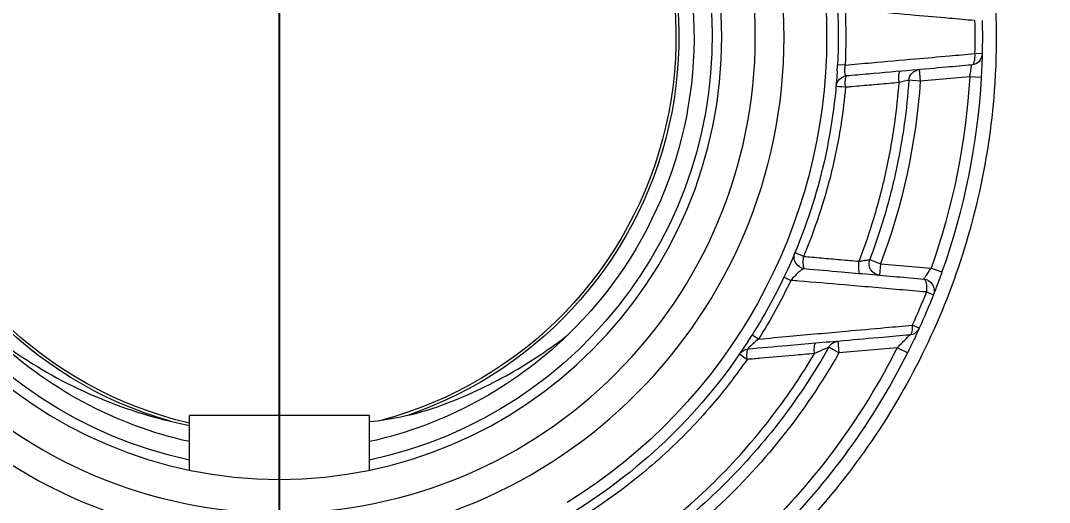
# Model space of a CAD drawing. Header units: millimetres. Extents: x -20146070 to 165023, y -3349561 to 35447.
# Drawn here: x 7148.8 to 7230.3, y -10946.9 to -10908.7 of the extents above; entities that cross this region are included whole.
import ezdxf
from ezdxf import colors
from ezdxf.entities.mleader import LeaderData, LeaderLine
from ezdxf.math import Vec2, Vec3

# ---------------------------------------------------------------- set-up
doc = ezdxf.new("R2010")
doc.units = ezdxf.units.MM
doc.header["$LTSCALE"] = 50
doc.linetypes.add('CONTINOUS', pattern=[0])
for name, color, linetype in [('ASPL- FM200-DEVICES', 8, 'Continuous'), ('M-_FM200 PIPE', 1, 'Continuous'), ('M_FIREALAM-_E-', 10, 'Continuous'), ('M_FM 200 Cylinder', 1, 'Continuous')]:
    doc.layers.add(name, color=color, linetype=linetype)
doc.styles.add('RomanS', font='romans__.ttf', dxfattribs={"width": 0.75, "height": 40})

# ---------------------------------------------------------------- blocks, each defined once
blk = doc.blocks.new('180')
at = {"layer": 'ASPL- FM200-DEVICES', "color": 1, "lineweight": 5}
for p, q in [((-38716.47, -130293.639), (-38715.869, -130293.624)), ((-38711.487, -130294.891), (-38711.567, -130295.801)), ((-38705.605, -130294.53), (-38705.004, -130294.501)), ((-38716.394, -130295.511), (-38715.481, -130295.459)), ((-38715.481, -130295.459), (-38711.567, -130295.801)), ((-38711.567, -130295.801), (-38710.655, -130295.739)), ((-38707.557, -130309.953), (-38708.413, -130310.275)), ((-38712.421, -130310.626), (-38713.283, -130310.931)), ((-38708.413, -130310.275), (-38712.421, -130310.626)), ((-38708.413, -130310.275), (-38708.333, -130311.186)), ((-38700.763, -130311.34), (-38701.306, -130311.598)), ((-38712.047, -130312.518), (-38712.607, -130312.738)), ((-38711.478, -130315.397), (-38710.931, -130315.148)), ((-38705.032, -130316.427), (-38705.112, -130317.338)), ((-38698.745, -130316.25), (-38698.236, -130315.929)), ((-38710.546, -130317.345), (-38709.729, -130316.934)), ((-38709.729, -130316.934), (-38705.112, -130317.338)), ((-38705.112, -130317.338), (-38704.315, -130316.889)), ((-38667.92, -130322.311), (-38653.636, -130322.311)), ((-38667.92, -130326.638), (-38667.92, -130322.311)), ((-38653.636, -130326.638), (-38653.636, -130322.311))]:
    blk.add_line(p, q, dxfattribs=at)
for radius in [229.344, 229.022, 228.544, 39.995, 37.71, 35.059]:
    blk.add_circle((-38660.778, -130292.314), radius, dxfattribs=at)
for centre, radius, start, end in [((-38660.778, -130292.314), 235.904, 90, 270), ((-38660.778, -130292.314), 232.83, 90, 270), ((-38660.778, -130292.314), 229.973, 90, 270), ((-38660.778, -130292.314), 43.366, 121.72997, 238.27003), ((-38660.778, -130292.314), 34.282, 282.0247, 257.9753), ((-38660.778, -130292.314), 32.853, 128.65985, 225.92079), ((-38660.778, -130292.314), 31.653, 130.41923, 251.31866), ((-38660.778, -130292.314), 31.653, 285.85368, 49.58077), ((-38660.778, -130292.314), 31.425, 130.77505, 255.06562), ((-38660.778, -130292.314), 31.425, 283.13656, 49.22495), ((-38660.778, -130292.314), 44.882, 177.16993, 182.83007), ((-38660.778, -130292.314), 44.28, 177.16993, 182.83007), ((-38660.778, -130292.314), 55.708, 178.63772, 181.36228), ((-38660.778, -130292.314), 55.106, 178.63772, 181.36228), ((-38715.556, -130293.617), 0.914, 181.36228, 265), ((-38711.567, -130295.801), 0.914, 3.92762, 85), ((-38660.778, -130292.314), 44.28, 183.44661, 204.7847), ((-38660.778, -130292.314), 55.708, 183.28996, 199.52332), ((-38660.778, -130292.314), 54.794, 183.28996, 199.52332), ((-38660.778, -130292.314), 50.908, 183.92762, 200.65908), ((-38705.796, -130296.306), 0.914, 5.06735, 85), ((-38708.413, -130310.275), 0.914, 275, 20.65908), ((-38702.472, -130309.755), 0.914, 275, 22.70016), ((-38711.756, -130312.403), 0.914, 95, 201.50758), ((-38660.778, -130292.314), 44.882, 205.44599, 212.22827), ((-38660.778, -130292.314), 44.28, 205.44599, 212.22827), ((-38660.778, -130292.314), 55.708, 201.50758, 204.47894), ((-38660.778, -130292.314), 55.106, 201.50758, 204.47894), ((-38710.646, -130315.018), 0.914, 204.47894, 265), ((-38705.112, -130317.338), 0.914, 29.44223, 85), ((-38660.778, -130292.314), 44.28, 212.9672, 238.27003), ((-38660.778, -130292.314), 32.853, 225.92079, 257.44414), ((-38660.778, -130292.314), 32.853, 282.55586, 314.07921), ((-38660.778, -130292.314), 54.794, 206.7, 225.19056), ((-38697.991, -130317.961), 0.914, 34.57415, 85), ((-38660.778, -130292.314), 55.708, 206.7, 225.19056), ((-38660.778, -130292.314), 50.908, 209.44223, 227.70731)]:
    blk.add_arc(centre, radius, start, end, dxfattribs=at)
for centre, major_axis, ratio, start_param, end_param in [((-38715.556, -130293.617), (-0.08, -0.911), 0.340158, 4.750299, 6.283185), ((-38710.043, -130295.935), (0.08, 0.911), 0.171944, 4.740044, 6.283185), ((-38705.796, -130296.306), (0.08, 0.911), 0.171834, 4.741337, 6.283185), ((-38705.796, -130296.306), (0.911, 0.081), 0.00155, 4.887459, 6.283185), ((-38702.472, -130309.755), (0.08, -0.911), 0.178444, 0, 1.619728), ((-38702.472, -130309.755), (0.843, 0.353), 0.007725, 4.898119, 6.283186), ((-38706.87, -130310.14), (0.08, -0.911), 0.178581, 0, 1.621337), ((-38711.756, -130312.403), (-0.08, 0.911), 0.329482, 0, 1.668132), ((-38710.646, -130315.018), (-0.08, -0.911), 0.30205, 4.881503, 6.283185), ((-38703.332, -130317.494), (0.08, 0.911), 0.16447, 4.827555, 6.283185), ((-38697.991, -130317.961), (0.08, 0.911), 0.164256, 4.830039, 6.283185), ((-38697.991, -130317.961), (0.753, 0.519), 0.013723, 4.91427, 6.283185)]:
    blk.add_ellipse(centre, major_axis=major_axis, ratio=ratio, start_param=start_param, end_param=end_param, dxfattribs=at)
for points, knots in [([(-38717.25, -130286.141), (-38717.628, -130289.598), (-38717.688, -130293.088), (-38717.427, -130296.565), (-38717.212, -130299.43), (-38716.779, -130302.281), (-38716.135, -130305.073), (-38715.507, -130307.798), (-38714.679, -130310.473), (-38713.658, -130313.075), (-38711.591, -130318.338), (-38708.719, -130323.311), (-38705.197, -130327.729), (-38701.673, -130332.149), (-38697.466, -130336.056), (-38692.789, -130339.245), (-38690.46, -130340.834), (-38688.015, -130342.247), (-38685.477, -130343.473)], [0.0184051, 0.0184051, 0.0184051, 0.0184051, 0.0476837, 0.0476837, 0.0476837, 0.0718112, 0.0718112, 0.0718112, 0.0953563, 0.0953563, 0.0953563, 0.1429923, 0.1429923, 0.1429923, 0.190647, 0.190647, 0.190647, 0.2143814, 0.2143814, 0.2143814, 0.2143814]), ([(-38715.869, -130291.004), (-38715.202, -130290.945), (-38714.535, -130290.887), (-38712.972, -130290.749), (-38712.076, -130290.67), (-38711.179, -130290.591), (-38710.015, -130290.488), (-38708.851, -130290.385), (-38706.993, -130290.221), (-38706.299, -130290.16), (-38705.605, -130290.098)], [0.272361, 0.272361, 0.272361, 0.272361, 0.50961, 0.50961, 0.828645, 0.828645, 0.828645, 1.242968, 1.242968, 1.489742, 1.489742, 1.489742, 1.489742]), ([(-38716.47, -130293.639), (-38716.47, -130293.639), (-38716.47, -130293.648), (-38716.468, -130293.723), (-38716.465, -130293.863), (-38716.451, -130294.288), (-38716.441, -130294.577), (-38716.417, -130295.09), (-38716.406, -130295.302), (-38716.394, -130295.511)], [-0.3190647, -0.3190647, -0.3190647, -0.3190647, -0.2838394, -0.2838394, -0.1785156, -0.1785156, -0.0686599, -0.0686599, 0, 0, 0, 0]), ([(-38705.605, -130294.53), (-38706.299, -130294.469), (-38706.993, -130294.408), (-38708.851, -130294.243), (-38710.015, -130294.141), (-38711.179, -130294.038), (-38712.076, -130293.959), (-38712.972, -130293.88), (-38714.535, -130293.742), (-38715.202, -130293.683), (-38715.869, -130293.624)], [0.167549, 0.167549, 0.167549, 0.167549, 0.414323, 0.414323, 0.828645, 0.828645, 0.828645, 1.147681, 1.147681, 1.38493, 1.38493, 1.38493, 1.38493]), ([(-38715.481, -130295.459), (-38715.502, -130295.355), (-38715.522, -130295.249), (-38715.567, -130294.994), (-38715.59, -130294.85), (-38715.621, -130294.639), (-38715.63, -130294.569), (-38715.635, -130294.532), (-38715.636, -130294.528), (-38715.636, -130294.528)], [0, 0, 0, 0, 0.0686599, 0.0686599, 0.1785156, 0.1785156, 0.2838394, 0.2838394, 0.3190647, 0.3190647, 0.3190647, 0.3190647]), ([(-38715.636, -130294.528), (-38714.969, -130294.586), (-38714.303, -130294.644), (-38712.739, -130294.781), (-38711.843, -130294.859), (-38710.946, -130294.938), (-38709.782, -130295.04), (-38708.618, -130295.142), (-38706.874, -130295.294), (-38706.295, -130295.345), (-38705.716, -130295.396)], [-1.38493, -1.38493, -1.38493, -1.38493, -1.147681, -1.147681, -0.828645, -0.828645, -0.828645, -0.414323, -0.414323, -0.20831, -0.20831, -0.20831, -0.20831]), ([(-38705.605, -130294.53), (-38705.596, -130294.588), (-38705.587, -130294.645), (-38705.57, -130294.792), (-38705.563, -130294.878), (-38705.558, -130295.061), (-38705.564, -130295.15), (-38705.593, -130295.298), (-38705.618, -130295.351), (-38705.671, -130295.391), (-38705.693, -130295.398), (-38705.716, -130295.396)], [0, 0, 0, 0, 0.037856, 0.037856, 0.0984256, 0.0984256, 0.177166, 0.177166, 0.2646733, 0.2646733, 0.314067, 0.314067, 0.314067, 0.314067]), ([(-38704.978, -130294.976), (-38704.981, -130294.929), (-38704.984, -130294.882), (-38704.993, -130294.724), (-38704.999, -130294.612), (-38705.004, -130294.501)], [-0.05436788, -0.05436788, -0.05436788, -0.05436788, -0.03785598, -0.03785598, 0, 0, 0, 0]), ([(-38710.655, -130295.739), (-38710.655, -130295.739), (-38710.649, -130295.74), (-38710.619, -130295.747), (-38710.587, -130295.755), (-38710.482, -130295.78), (-38710.402, -130295.798), (-38710.185, -130295.85), (-38710.038, -130295.886), (-38709.885, -130295.923)], [0, 0, 0, 0, 0.0388634, 0.0388634, 0.1010449, 0.1010449, 0.1808752, 0.1808752, 0.2837169, 0.2837169, 0.2837169, 0.2837169]), ([(-38710.655, -130295.739), (-38710.575, -130296.893), (-38710.456, -130298.046), (-38710.103, -130300.586), (-38709.851, -130301.97), (-38709.542, -130303.338), (-38709.232, -130304.707), (-38708.865, -130306.064), (-38708.169, -130308.262), (-38707.874, -130309.112), (-38707.557, -130309.953)], [0.080726, 0.080726, 0.080726, 0.080726, 0.459235, 0.459235, 0.918469, 0.918469, 0.918469, 1.377704, 1.377704, 1.671528, 1.671528, 1.671528, 1.671528]), ([(-38709.885, -130295.923), (-38709.619, -130295.946), (-38709.352, -130295.97), (-38708.566, -130296.038), (-38708.046, -130296.083), (-38707.526, -130296.129), (-38707.006, -130296.174), (-38706.486, -130296.22), (-38705.857, -130296.274), (-38705.747, -130296.284), (-38705.637, -130296.294)], [0.0862734, 0.0862734, 0.0862734, 0.0862734, 0.1766783, 0.1766783, 0.3533565, 0.3533565, 0.3533565, 0.5300348, 0.5300348, 0.5672783, 0.5672783, 0.5672783, 0.5672783]), ([(-38706.711, -130310.08), (-38707.08, -130309.124), (-38707.419, -130308.156), (-38708.144, -130305.858), (-38708.505, -130304.52), (-38708.809, -130303.172), (-38709.112, -130301.824), (-38709.36, -130300.461), (-38709.695, -130298.038), (-38709.807, -130296.981), (-38709.885, -130295.923)], [-1.71784, -1.71784, -1.71784, -1.71784, -1.377704, -1.377704, -0.918469, -0.918469, -0.918469, -0.459235, -0.459235, -0.106952, -0.106952, -0.106952, -0.106952]), ([(-38705.637, -130296.294), (-38705.553, -130297.236), (-38705.44, -130298.177), (-38705.085, -130300.49), (-38704.81, -130301.858), (-38704.473, -130303.208), (-38704.135, -130304.557), (-38703.734, -130305.893), (-38702.977, -130308.047), (-38702.657, -130308.877), (-38702.313, -130309.697)], [0.1491, 0.1491, 0.1491, 0.1491, 0.465212, 0.465212, 0.930425, 0.930425, 0.930425, 1.395637, 1.395637, 1.692509, 1.692509, 1.692509, 1.692509]), ([(-38706.711, -130310.08), (-38706.78, -130310.069), (-38706.847, -130310.059), (-38707.017, -130310.033), (-38707.113, -130310.018), (-38707.307, -130309.989), (-38707.396, -130309.976), (-38707.523, -130309.958), (-38707.557, -130309.953), (-38707.557, -130309.953)], [0, 0, 0, 0, 0.0422195, 0.0422195, 0.1097706, 0.1097706, 0.1949552, 0.1949552, 0.2847125, 0.2847125, 0.2847125, 0.2847125]), ([(-38702.313, -130309.697), (-38702.536, -130309.716), (-38702.759, -130309.735), (-38703.482, -130309.798), (-38703.982, -130309.842), (-38704.482, -130309.886), (-38704.982, -130309.929), (-38705.483, -130309.973), (-38706.226, -130310.038), (-38706.469, -130310.059), (-38706.711, -130310.08)], [0.0943605, 0.0943605, 0.0943605, 0.0943605, 0.1701418, 0.1701418, 0.3402837, 0.3402837, 0.3402837, 0.5104255, 0.5104255, 0.5930385, 0.5930385, 0.5930385, 0.5930385]), ([(-38711.836, -130311.492), (-38711.836, -130311.492), (-38711.84, -130311.487), (-38711.859, -130311.46), (-38711.88, -130311.431), (-38711.945, -130311.338), (-38711.994, -130311.269), (-38712.116, -130311.091), (-38712.192, -130310.979), (-38712.32, -130310.784), (-38712.371, -130310.705), (-38712.421, -130310.626)], [0, 0, 0, 0, 0.0383171, 0.0383171, 0.0996246, 0.0996246, 0.1769803, 0.1769803, 0.2663757, 0.2663757, 0.3235332, 0.3235332, 0.3235332, 0.3235332]), ([(-38702.392, -130310.666), (-38703.368, -130310.751), (-38704.344, -130310.837), (-38705.32, -130310.922), (-38706.784, -130311.05), (-38708.248, -130311.178), (-38710.42, -130311.368), (-38711.128, -130311.43), (-38711.836, -130311.492)], [-1.382385, -1.382385, -1.382385, -1.382385, -1.037022, -1.037022, -1.037022, -0.518511, -0.518511, -0.267552, -0.267552, -0.267552, -0.267552]), ([(-38702.392, -130310.666), (-38702.373, -130310.664), (-38702.349, -130310.668), (-38702.277, -130310.693), (-38702.225, -130310.721), (-38702.105, -130310.802), (-38702.038, -130310.855), (-38701.867, -130311.002), (-38701.756, -130311.109), (-38701.53, -130311.342), (-38701.414, -130311.47), (-38701.306, -130311.598)], [0, 0, 0, 0, 0.0426595, 0.0426595, 0.1109146, 0.1109146, 0.1792577, 0.1792577, 0.2765346, 0.2765346, 0.3740542, 0.3740542, 0.3740542, 0.3740542]), ([(-38713.283, -130310.931), (-38713.225, -130311.096), (-38713.165, -130311.26), (-38713.017, -130311.666), (-38712.93, -130311.9), (-38712.789, -130312.271), (-38712.732, -130312.417), (-38712.657, -130312.61), (-38712.633, -130312.671), (-38712.611, -130312.727), (-38712.607, -130312.738), (-38712.607, -130312.738)], [-0.3235332, -0.3235332, -0.3235332, -0.3235332, -0.2663757, -0.2663757, -0.1769803, -0.1769803, -0.0996246, -0.0996246, -0.0383171, -0.0383171, 0, 0, 0, 0]), ([(-38712.047, -130312.518), (-38711.339, -130312.457), (-38710.63, -130312.396), (-38708.457, -130312.209), (-38706.992, -130312.084), (-38705.526, -130311.959), (-38704.33, -130311.856), (-38703.134, -130311.754), (-38701.726, -130311.634), (-38701.516, -130311.616), (-38701.306, -130311.598)], [0.267552, 0.267552, 0.267552, 0.267552, 0.518511, 0.518511, 1.037022, 1.037022, 1.037022, 1.4601, 1.4601, 1.534316, 1.534316, 1.534316, 1.534316]), ([(-38711.478, -130315.397), (-38711.478, -130315.397), (-38711.471, -130315.413), (-38711.419, -130315.527), (-38711.329, -130315.725), (-38711.096, -130316.22), (-38710.963, -130316.499), (-38710.733, -130316.97), (-38710.639, -130317.159), (-38710.546, -130317.345)], [-0.3442745, -0.3442745, -0.3442745, -0.3442745, -0.3002737, -0.3002737, -0.177681, -0.177681, -0.0683388, -0.0683388, 0, 0, 0, 0]), ([(-38698.745, -130316.25), (-38699.564, -130316.175), (-38700.382, -130316.101), (-38702.704, -130315.89), (-38704.207, -130315.754), (-38705.707, -130315.619), (-38706.736, -130315.526), (-38707.764, -130315.433), (-38709.505, -130315.276), (-38710.218, -130315.212), (-38710.931, -130315.148)], [0.239884, 0.239884, 0.239884, 0.239884, 0.524535, 0.524535, 1.04907, 1.04907, 1.04907, 1.408748, 1.408748, 1.658767, 1.658767, 1.658767, 1.658767]), ([(-38709.729, -130316.934), (-38709.829, -130316.838), (-38709.928, -130316.741), (-38710.174, -130316.497), (-38710.317, -130316.353), (-38710.565, -130316.098), (-38710.663, -130315.996), (-38710.718, -130315.937), (-38710.726, -130315.929), (-38710.726, -130315.929)], [0, 0, 0, 0, 0.0683388, 0.0683388, 0.177681, 0.177681, 0.3002737, 0.3002737, 0.3442745, 0.3442745, 0.3442745, 0.3442745]), ([(-38710.726, -130315.929), (-38710.014, -130315.991), (-38709.301, -130316.054), (-38707.563, -130316.206), (-38706.537, -130316.296), (-38705.509, -130316.386), (-38704.011, -130316.517), (-38702.511, -130316.648), (-38699.977, -130316.87), (-38698.945, -130316.96), (-38697.911, -130317.05)], [-1.658767, -1.658767, -1.658767, -1.658767, -1.408748, -1.408748, -1.04907, -1.04907, -1.04907, -0.524535, -0.524535, -0.164528, -0.164528, -0.164528, -0.164528]), ([(-38698.745, -130316.25), (-38698.583, -130316.383), (-38698.421, -130316.518), (-38698.06, -130316.832), (-38697.892, -130316.993), (-38697.889, -130317.047), (-38697.896, -130317.052), (-38697.911, -130317.05)], [0, 0, 0, 0, 0.0994273, 0.0994273, 0.2585109, 0.2585109, 0.2961763, 0.2961763, 0.2961763, 0.2961763]), ([(-38673.691, -130321.466), (-38675.533, -130320.783), (-38677.336, -130319.946), (-38680.66, -130318.066), (-38682.194, -130317.04), (-38683.632, -130315.915)], [4.042203, 4.042203, 4.042203, 4.042203, 4.664245, 4.664245, 5.242021, 5.242021, 5.242021, 5.242021]), ([(-38637.924, -130315.915), (-38639.759, -130317.349), (-38641.794, -130318.657), (-38646.148, -130320.868), (-38648.468, -130321.772), (-38651.771, -130322.688), (-38652.701, -130322.908), (-38653.636, -130323.091)], [0, 0, 0, 0, 0.777196, 0.777196, 1.554392, 1.554392, 1.854047, 1.854047, 1.854047, 1.854047]), ([(-38704.315, -130316.889), (-38704.315, -130316.889), (-38704.309, -130316.892), (-38704.278, -130316.906), (-38704.243, -130316.921), (-38704.135, -130316.97), (-38704.052, -130317.007), (-38703.839, -130317.102), (-38703.702, -130317.163), (-38703.434, -130317.284), (-38703.305, -130317.343), (-38703.174, -130317.402)], [0, 0, 0, 0, 0.032687, 0.032687, 0.0849863, 0.0849863, 0.1529753, 0.1529753, 0.235611, 0.235611, 0.304269, 0.304269, 0.304269, 0.304269]), ([(-38704.315, -130316.889), (-38703.198, -130318.868), (-38701.941, -130320.779), (-38699.161, -130324.431), (-38697.637, -130326.168), (-38696.009, -130327.785), (-38694.381, -130329.402), (-38692.634, -130330.914), (-38690.12, -130332.801), (-38689.437, -130333.287), (-38688.743, -130333.755)], [0.007268, 0.007268, 0.007268, 0.007268, 0.751067, 0.751067, 1.502133, 1.502133, 1.502133, 2.2532, 2.2532, 2.526105, 2.526105, 2.526105, 2.526105]), ([(-38703.174, -130317.402), (-38702.618, -130317.451), (-38702.061, -130317.499), (-38700.651, -130317.622), (-38699.797, -130317.696), (-38698.944, -130317.77), (-38698.573, -130317.803), (-38698.203, -130317.835), (-38697.833, -130317.867)], [0.100993, 0.100993, 0.100993, 0.100993, 0.2897145, 0.2897145, 0.5794289, 0.5794289, 0.5794289, 0.705031, 0.705031, 0.705031, 0.705031]), ([(-38685.528, -130335.037), (-38687.209, -130334.044), (-38688.837, -130332.951), (-38692.207, -130330.39), (-38693.923, -130328.89), (-38695.522, -130327.289), (-38697.12, -130325.689), (-38698.617, -130323.971), (-38701.142, -130320.635), (-38702.207, -130319.044), (-38703.174, -130317.402)], [-2.899582, -2.899582, -2.899582, -2.899582, -2.2532, -2.2532, -1.502133, -1.502133, -1.502133, -0.751067, -0.751067, -0.119027, -0.119027, -0.119027, -0.119027]), ([(-38697.833, -130317.867), (-38696.984, -130319.093), (-38696.072, -130320.279), (-38693.771, -130322.98), (-38692.334, -130324.449), (-38690.804, -130325.811), (-38689.53, -130326.946), (-38688.186, -130328.012), (-38686.005, -130329.546), (-38685.206, -130330.071), (-38684.391, -130330.569)], [0.186997, 0.186997, 0.186997, 0.186997, 0.684749, 0.684749, 1.369498, 1.369498, 1.369498, 1.940163, 1.940163, 2.258899, 2.258899, 2.258899, 2.258899]), ([(-38667.92, -130322.789), (-38668.753, -130322.71), (-38669.584, -130322.584), (-38671.525, -130322.179), (-38672.627, -130321.861), (-38673.691, -130321.466)], [0.6941192, 0.6941192, 0.6941192, 0.6941192, 0.9581023, 0.9581023, 1.3173145, 1.3173145, 1.3173145, 1.3173145])]:
    blk.add_open_spline(points, degree=3, knots=knots, dxfattribs=at)
for points in [[(-38700.763, -130311.34), (-38700.837, -130311.185), (-38700.91, -130311.029), (-38700.98, -130310.877)], [(-38697.929, -130316.41), (-38698.03, -130316.253), (-38698.134, -130316.09), (-38698.236, -130315.929)]]:
    blk.add_open_spline(points, degree=3, dxfattribs=at)
blk = doc.blocks.new('SMOKE')
at = {"color": 7, "linetype": 'CONTINOUS'}
ml = blk.add_multileader_mtext('Standard', dxfattribs=at)
ml.set_content('{\\fArial|b0|i0|c0|p34;S}', color=7, style='RomanS')
ml.set_leader_properties(color=10)
ml.build(insert=Vec2(0, 0))
ml.multileader.update_dxf_attribs({"dogleg_length": 3.341, "arrow_head_size": 171.113, "scale": 50})
ctx = ml.context
ctx.base_point, ctx.scale, ctx.char_height, ctx.arrow_head_size, ctx.landing_gap_size, ctx.plane_origin = Vec3(10040458.851, 1663039.052), 50, 256.66875, 171.113, 171.113, Vec3(10036247.199, 1658323.42)
notes = []
notes.append((ctx, [(0, (0, 0, 0), (0, 0), (1, 0), 1, [])]))
ctx.mtext.insert, ctx.mtext.flow_direction = Vec3(10040629.963, 1663169.575), 5
for ctx, leaders in notes:
    for number, flags, end, landing, length, lines in leaders:
        leader = LeaderData()
        leader.index, (leader.has_last_leader_line, leader.has_dogleg_vector, leader.attachment_direction) = number, flags
        leader.last_leader_point, leader.dogleg_vector, leader.dogleg_length = Vec3(end), Vec3(landing), length
        for number, points, colour, breaks in lines:
            line = LeaderLine()
            line.index, line.vertices, line.color, line.breaks = number, Vec3.list(points), colors.encode_raw_color(colour), breaks
            leader.lines.append(line)
        ctx.leaders.append(leader)

msp = doc.modelspace()

# ---------------------------------------------------------------- leaders
at = {"layer": 'M_FIREALAM-_E-', "lineweight": 20}
ml = msp.add_multileader_mtext('Standard', dxfattribs=at)
ml.set_content('{\\fArial|b0|i0|c0|p34;\\L\\C7;LEGENDS:}', color=10, style='RomanS')
ml.set_leader_properties(color=12)
ml.build(insert=Vec2(0, 0))
ml.multileader.update_dxf_attribs({"dogleg_length": 9.406, "arrow_head_size": 337.5, "scale": 75})
ctx = ml.context
ctx.base_point, ctx.scale, ctx.char_height, ctx.arrow_head_size, ctx.landing_gap_size, ctx.plane_origin = Vec3(-65728.985, -13081.165), 75, 525, 337.5, 225, Vec3(-66733.408, -15653.378)
notes = []
notes.append((ctx, [(0, (0, 0, 0), (0, 0), (1, 0), 1, [])]))
ctx.mtext.insert, ctx.mtext.width, ctx.mtext.defined_height, ctx.mtext.line_spacing_style, ctx.mtext.flow_direction = Vec3(-65503.985, -12766.165), 2889.80189, 1558.417, 2, 5
ctx.mtext.has_bg_fill, ctx.mtext.bg_color, ctx.mtext.bg_scale_factor, ctx.mtext.bg_transparency, ctx.mtext.use_window_bg_color = 1, -1073741824, 1.5, 0, 1
for ctx, leaders in notes:
    for number, flags, end, landing, length, lines in leaders:
        leader = LeaderData()
        leader.index, (leader.has_last_leader_line, leader.has_dogleg_vector, leader.attachment_direction) = number, flags
        leader.last_leader_point, leader.dogleg_vector, leader.dogleg_length = Vec3(end), Vec3(landing), length
        for number, points, colour, breaks in lines:
            line = LeaderLine()
            line.index, line.vertices, line.color, line.breaks = number, Vec3.list(points), colors.encode_raw_color(colour), breaks
            leader.lines.append(line)
        ctx.leaders.append(leader)

# ---------------------------------------------------------------- next in the draw order: leaders
ml = msp.add_multileader_mtext('Standard', dxfattribs=at)
ml.set_content('{\\fArial|b0|i0|c0|p34;\\L\\C7;LEGENDS:}', color=10, style='RomanS')
ml.set_leader_properties(color=12)
ml.build(insert=Vec2(0, 0))
ml.multileader.update_dxf_attribs({"dogleg_length": 9.406, "arrow_head_size": 337.5, "scale": 75})
ctx = ml.context
ctx.base_point, ctx.scale, ctx.char_height, ctx.arrow_head_size, ctx.landing_gap_size, ctx.plane_origin = Vec3(-52199.985, -12847.165), 75, 525, 337.5, 225, Vec3(-53204.408, -15419.378)
notes = []
notes.append((ctx, [(0, (0, 0, 0), (0, 0), (1, 0), 1, [])]))
ctx.mtext.insert, ctx.mtext.width, ctx.mtext.defined_height, ctx.mtext.line_spacing_style, ctx.mtext.flow_direction = Vec3(-51974.985, -12532.165), 2889.80189, 1558.417, 2, 5
ctx.mtext.has_bg_fill, ctx.mtext.bg_color, ctx.mtext.bg_scale_factor, ctx.mtext.bg_transparency, ctx.mtext.use_window_bg_color = 1, -1073741824, 1.5, 0, 1
for ctx, leaders in notes:
    for number, flags, end, landing, length, lines in leaders:
        leader = LeaderData()
        leader.index, (leader.has_last_leader_line, leader.has_dogleg_vector, leader.attachment_direction) = number, flags
        leader.last_leader_point, leader.dogleg_vector, leader.dogleg_length = Vec3(end), Vec3(landing), length
        for number, points, colour, breaks in lines:
            line = LeaderLine()
            line.index, line.vertices, line.color, line.breaks = number, Vec3.list(points), colors.encode_raw_color(colour), breaks
            leader.lines.append(line)
        ctx.leaders.append(leader)

# ---------------------------------------------------------------- next in the draw order: linework, layer by layer
at = {"layer": 'M-_FM200 PIPE'}
msp.add_line((7169.316, -11145.93), (7169.316, -8874.658), dxfattribs=at)

# ---------------------------------------------------------------- next in the draw order: block references
at = {"layer": 'M_FIREALAM-_E-', "xscale": 1.28, "yscale": 1.28, "zscale": 1.28}
for p in [(-12842896.257, -2136319.15), (-12837356.485, -2137100.4), (-12842882.165, -2139119.15)]:
    msp.add_blockref('SMOKE', p, dxfattribs=at)
at = {"layer": 'M_FM 200 Cylinder', "lineweight": -3, "xscale": -1}
msp.add_blockref('180', (-31491.462, 119382.288), dxfattribs=at)

# ---------------------------------------------------------------- next in the draw order: leaders
at = {"layer": 'M_FIREALAM-_E-', "lineweight": 20}
ml = msp.add_multileader_mtext('Standard', dxfattribs=at)
ml.set_content('{\\fArial|b0|i0|c0|p34;\\L\\C7;LEGENDS:}', color=10, style='RomanS')
ml.set_leader_properties(color=12)
ml.build(insert=Vec2(0, 0))
ml.multileader.update_dxf_attribs({"dogleg_length": 9.406, "arrow_head_size": 337.5, "scale": 75})
ctx = ml.context
ctx.base_point, ctx.scale, ctx.char_height, ctx.arrow_head_size, ctx.landing_gap_size, ctx.plane_origin = Vec3(-164313.362, -12659.215), 75, 525, 337.5, 225, Vec3(-165317.786, -15231.427)
notes = []
notes.append((ctx, [(0, (0, 0, 0), (0, 0), (1, 0), 1, [])]))
ctx.mtext.insert, ctx.mtext.width, ctx.mtext.defined_height, ctx.mtext.line_spacing_style, ctx.mtext.flow_direction = Vec3(-164088.362, -12344.215), 2889.80189, 1558.417, 2, 5
ctx.mtext.has_bg_fill, ctx.mtext.bg_color, ctx.mtext.bg_scale_factor, ctx.mtext.bg_transparency, ctx.mtext.use_window_bg_color = 1, -1073741824, 1.5, 0, 1
for ctx, leaders in notes:
    for number, flags, end, landing, length, lines in leaders:
        leader = LeaderData()
        leader.index, (leader.has_last_leader_line, leader.has_dogleg_vector, leader.attachment_direction) = number, flags
        leader.last_leader_point, leader.dogleg_vector, leader.dogleg_length = Vec3(end), Vec3(landing), length
        for number, points, colour, breaks in lines:
            line = LeaderLine()
            line.index, line.vertices, line.color, line.breaks = number, Vec3.list(points), colors.encode_raw_color(colour), breaks
            leader.lines.append(line)
        ctx.leaders.append(leader)

doc.saveas('drawing.dxf')
